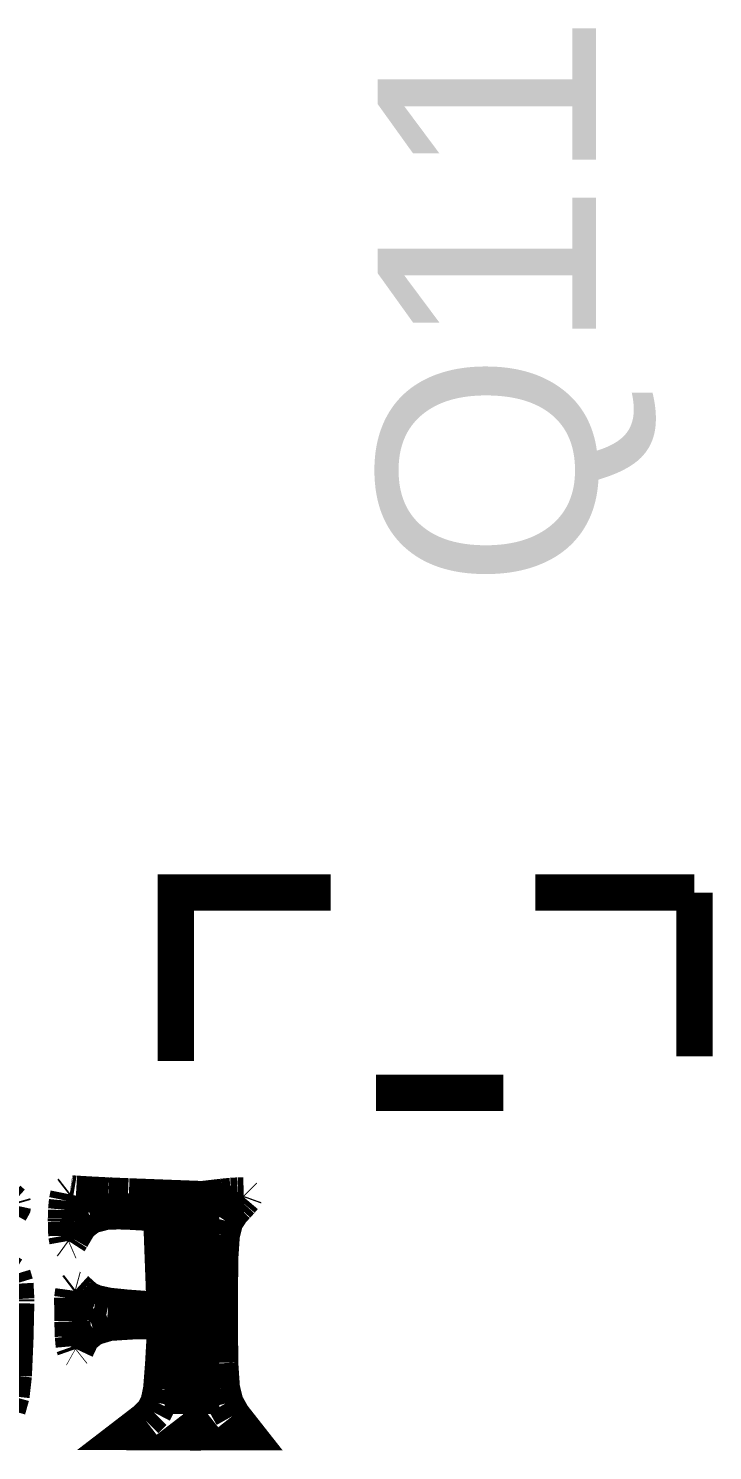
# Model space of a CAD drawing. Header units: centimetres. Extents: x -10.5 to 9.6, y -5.5 to 6.
# Drawn here: x -8.901 to -8.519, y 3.493 to 4.287 of the extents above; entities that cross this region are included whole.
import ezdxf

# ---------------------------------------------------------------- set-up
doc = ezdxf.new("R2010")
doc.units = ezdxf.units.CM
doc.layers.get('0').update_dxf_attribs({"linetype": 'CONTINUOUS'})

msp = doc.modelspace()

# ---------------------------------------------------------------- linework, layer by layer
at = {"const_width": 0.02032}
for points in [[(-8.81876, 3.71096), (-8.81876, 3.80494), (-8.7324, 3.80494)], [(-8.5292, 3.80494), (-8.6181, 3.80494)], [(-8.5292, 3.80494), (-8.5292, 3.7135)], [(-8.63588, 3.69318), (-8.707, 3.69318)], [(-8.879507, 3.632882), (-8.878745, 3.63661)], [(-8.878747, 3.636601), (-8.877963, 3.637208)], [(-8.877749, 3.637179), (-8.877963, 3.637208)], [(-8.877744, 3.637178), (-8.875835, 3.636862)], [(-8.87454, 3.636782), (-8.865694, 3.636264)], [(-8.866317, 3.636299), (-8.856569, 3.635806)], [(-8.845046, 3.635324), (-8.814924, 3.634177), (-8.814924, 3.568904), (-8.814924, 3.503631), (-8.829555, 3.503708), (-8.844185, 3.503784), (-8.835708, 3.510299)], [(-8.856429, 3.635799), (-8.845551, 3.635343)], [(-8.787135, 3.512702), (-8.78, 3.503631), (-8.792298, 3.503631), (-8.804597, 3.503631), (-8.804597, 3.568661), (-8.804597, 3.633692), (-8.792548, 3.635098)], [(-8.792652, 3.635086), (-8.787812, 3.635573)], [(-8.787871, 3.635568), (-8.784051, 3.635788)], [(-8.784057, 3.635788), (-8.780899, 3.635843)], [(-8.780741, 3.634821), (-8.782496, 3.632755)], [(-8.780869, 3.635844), (-8.780868, 3.635844)], [(-8.780499, 3.635475), (-8.780868, 3.635844)], [(-8.780499, 3.635475), (-8.780731, 3.634832)], [(-8.909916, 3.631527), (-8.912413, 3.633767)], [(-8.909648, 3.63058), (-8.909812, 3.629829), (-8.911542, 3.62669)], [(-8.909648, 3.63058), (-8.909917, 3.631528)], [(-8.880122, 3.622937), (-8.880014, 3.627701)], [(-8.880012, 3.62773), (-8.879507, 3.632883)], [(-8.866561, 3.624581), (-8.857996, 3.626796)], [(-8.857987, 3.626797), (-8.850949, 3.627049)], [(-8.845282, 3.626886), (-8.850949, 3.627049)], [(-8.846216, 3.573169), (-8.824947, 3.571631), (-8.82596, 3.598735), (-8.826973, 3.625839), (-8.845325, 3.626889)], [(-8.791169, 3.621774), (-8.787384, 3.62756)], [(-8.784744, 3.630274), (-8.787384, 3.627559)], [(-8.782505, 3.632745), (-8.784745, 3.630275)], [(-8.880122, 3.622937), (-8.880112, 3.621471)], [(-8.88011, 3.621359), (-8.879887, 3.613387)], [(-8.877048, 3.612206), (-8.872537, 3.619894)], [(-8.872537, 3.619896), (-8.866557, 3.624584)], [(-8.793167, 3.613891), (-8.791175, 3.621763)], [(-8.879898, 3.613645), (-8.879312, 3.610386)], [(-8.877057, 3.612185), (-8.878351, 3.610168)], [(-8.794072, 3.600562), (-8.79316, 3.613942)], [(-8.879311, 3.610383), (-8.878767, 3.609989)], [(-8.878351, 3.610169), (-8.878767, 3.609989)], [(-8.794269, 3.571223), (-8.794056, 3.60179)], [(-8.909909, 3.591421), (-8.91273, 3.593136)], [(-8.908423, 3.586543), (-8.909911, 3.591425)], [(-8.907932, 3.577924), (-8.908419, 3.586497)], [(-8.87661, 3.578335), (-8.876021, 3.582718)], [(-8.876023, 3.582713), (-8.875076, 3.583436)], [(-8.874578, 3.5833), (-8.875076, 3.583436)], [(-8.87219, 3.58114), (-8.874574, 3.583299)], [(-8.872184, 3.581133), (-8.868776, 3.578037)], [(-8.907957, 3.575708), (-8.908441, 3.555138)], [(-8.907932, 3.577924), (-8.907941, 3.576734)], [(-8.87661, 3.578877), (-8.876496, 3.565808)], [(-8.868768, 3.578032), (-8.863767, 3.575816)], [(-8.863783, 3.575821), (-8.856519, 3.57423)], [(-8.856444, 3.574221), (-8.846106, 3.573161)], [(-8.79427, 3.571223), (-8.79407, 3.542536)], [(-8.876492, 3.565549), (-8.876222, 3.557183)], [(-8.865289, 3.562021), (-8.856225, 3.564758)], [(-8.856168, 3.564764), (-8.843139, 3.565595)], [(-8.825853, 3.541204), (-8.824475, 3.565596), (-8.843139, 3.565596)], [(-8.908436, 3.555318), (-8.909314, 3.535222)], [(-8.876226, 3.557277), (-8.875733, 3.551751)], [(-8.874476, 3.550111), (-8.871129, 3.557207)], [(-8.87113, 3.557206), (-8.865289, 3.56202)], [(-8.875734, 3.551755), (-8.875114, 3.550001)], [(-8.875115, 3.550002), (-8.874817, 3.549835)], [(-8.874477, 3.550104), (-8.874817, 3.549835)], [(-8.825843, 3.541392), (-8.826915, 3.527617)], [(-8.794061, 3.542048), (-8.793113, 3.528129)], [(-8.909304, 3.535389), (-8.91062, 3.523845)], [(-8.910619, 3.523854), (-8.912739, 3.516337)], [(-8.826918, 3.527579), (-8.828492, 3.519976)], [(-8.793123, 3.528207), (-8.791039, 3.519658)], [(-8.828491, 3.51998), (-8.831187, 3.514824)], [(-8.791041, 3.519665), (-8.787131, 3.512698)], [(-8.831188, 3.514822), (-8.835722, 3.510288)]]:
    msp.add_lwpolyline(points, dxfattribs=at)

# ---------------------------------------------------------------- texts
at = {"width": 1.041667}
msp.add_text('Q11', height=0.12192, rotation=90, dxfattribs=at).set_placement((-8.58416, 3.97475))

doc.saveas('drawing.dxf')
